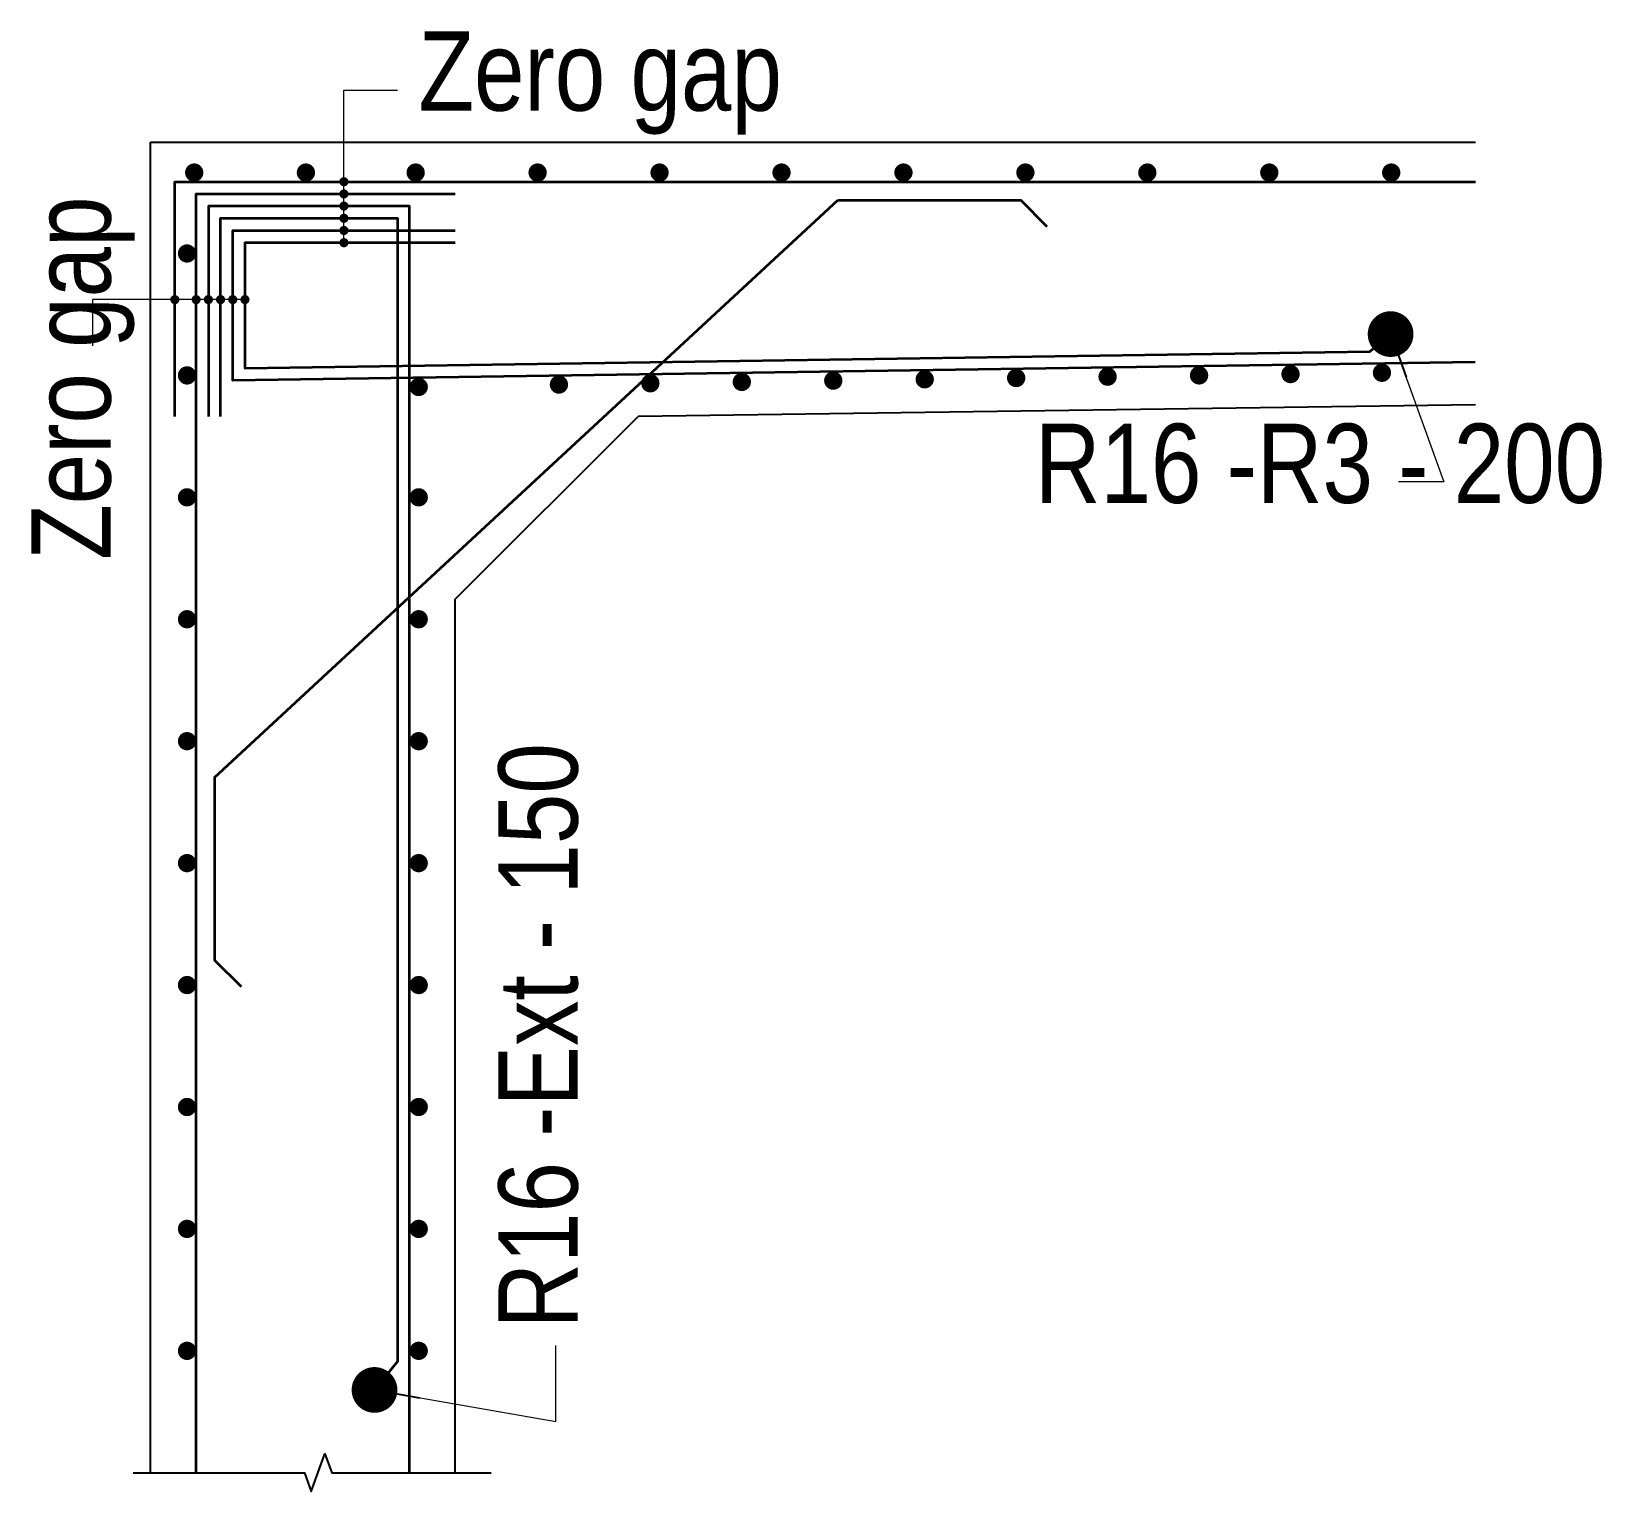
# Model space of a CAD drawing. Header units: millimetres. Extents: x -44822 to 222670, y -173707 to 25116.
# Drawn here: x 220094 to 222670, y 9014 to 11410 of the extents above; entities that cross this region are included whole.
import ezdxf

# ---------------------------------------------------------------- set-up
doc = ezdxf.new("R2010")
doc.units = ezdxf.units.MM
doc.header["$LTSCALE"] = 5
doc.layers.add('Abutment W Line', color=200, linetype='Continuous')
for name, color, linetype, lineweight in [('Dimision', 4, 'Continuous', 13), ('Rod', 12, 'Continuous', 35), ('Rod -2', 5, 'Continuous', 35), ('Text', 7, 'Continuous', 0)]:
    doc.layers.add(name, color=color, linetype=linetype, lineweight=lineweight)
doc.styles.get("Standard").update_dxf_attribs({"font": 'ARIALN.TTF'})
doc.dimstyles.new('ISO-25', dxfattribs={"dimtxt": 75, "dimasz": 45, "dimexe": 125, "dimexo": 75.625, "dimgap": 60, "dimtad": 1, "dimdec": 0, "dimtxsty": 'Standard', "dimblk": 'DOT', "dimcen": 52.5, "dimclrd": 256, "dimclre": 256, "dimclrt": 256, "dimadec": 0, "dimazin": 0, "dimtfac": 1, "dimtdec": 0, "dimtix": 1, "dimtmove": 0, "dimatfit": 3, "dimldrblk": 'DOT', "dimfxl": 1, "dimlwd": -1, "dimarcsym": 0})

# ---------------------------------------------------------------- blocks, each defined once
blk = doc.blocks.new('_Dot')
at = {"color": 0, "linetype": 'ByBlock', "lineweight": -2}
blk.add_line((-0.5, 0), (-1, 0), dxfattribs=at)
at = {"color": 0, "linetype": 'ByBlock', "const_width": 0.5}
blk.add_lwpolyline([(-0.25, 0, 1), (0.25, 0, 1)], format="xyb", close=True, dxfattribs=at)
blk = doc.blocks.new('rod')
at = {"layer": 'Rod', "ltscale": 10, "const_width": 15}
blk.add_lwpolyline([(-7.5, 0, 1), (7.5, 0, 1)], format="xyb", close=True, dxfattribs=at)

msp = doc.modelspace()

# ---------------------------------------------------------------- linework, layer by layer
at = {"layer": 'Abutment W Line'}
for p, q in [((220289.4879530336, 9045.331720131278), (220289.4879530336, 11228.02870771777)), ((220289.4879530336, 11228.02870771777), (222462.6691105335, 11228.02870771777)), ((222462.6691105335, 10796.86113850194), (221089.4879530336, 10778.02870771777)), ((220789.4879530336, 10478.02870771777), (221089.4879530336, 10778.02870771777)), ((220789.4879530336, 9045.331720131264), (220789.4879530336, 10478.02870771777))]:
    msp.add_line(p, q, dxfattribs=at)
msp.add_lwpolyline([(220261.2740479592, 9045.331720131278), (220541.9879530377, 9045.331720131271), (220553.2379530335, 9014.422599162292), (220575.7379530335, 9076.24084110012), (220586.9879530377, 9045.331720131271), (220848.3735811926, 9045.331720131264)], dxfattribs=at)
at = {"layer": 'Rod -2'}
for p, q in [((220394.4879530336, 10186.01974437033), (221417.0779766245, 11133.02870771777)), ((221760.4558288297, 11088.9531326163), (221717.0779766245, 11133.02870771777)), ((220438.5635281351, 9842.641892165153), (220394.4879530336, 9886.019744370325))]:
    msp.add_line(p, q, dxfattribs=at)
for points in [[(220329.4879530336, 10778.02870771777), (220329.4879530336, 11163.02870771777), (222462.6691105335, 11163.02870771777)], [(220364.4879530336, 9045.331720131278), (220364.4879530336, 11143.02870771777), (220789.4879530336, 11143.02870771777)], [(221417.0779766245, 11133.02870771777), (221717.0779766245, 11133.02870771777)], [(220714.4879530336, 9045.331720131264), (220714.4879530336, 11123.02870771777), (220384.4879530336, 11123.02870771777), (220384.4879530336, 10778.02870771777)], [(220404.4879530336, 10778.02870771777), (220404.4879530336, 11103.02870771777), (220694.4879530336, 11103.02870771777), (220694.4879530336, 9228.028707717767), (220637.2869575866, 9156.550939720666)], [(222461.9032945906, 10866.85527341736), (220424.4879530336, 10836.92893960881), (220424.4879530336, 11083.02870771777), (220789.4879530336, 11083.02870771777)], [(220789.4879530336, 11063.02870771777), (220444.4879530336, 11063.02870771777), (220444.4879530336, 10857.24086575206), (222289.4379476363, 10884.3746972679), (222337.5342961532, 10924.9496850535)], [(220394.4879530336, 10186.01974437033), (220394.4879530336, 9886.019744370325)]]:
    msp.add_lwpolyline(points, dxfattribs=at)
at = {"layer": 'Text', "ltscale": 5}
for points in [[(220606.8424350064, 11063.02870771777), (220606.8424350064, 11313.30755051121), (220694.9352682586, 11313.30755051121)], [(220444.4879530336, 10969.65337078961), (220194.2091102401, 10969.65337078961), (220194.2091102401, 10894.00216161705)]]:
    msp.add_lwpolyline(points, dxfattribs=at)
at = {"layer": 'Text', "ltscale": 5, "const_width": 7.5}
for points in [[(220603.0924350064, 11163.02870771777, 1), (220610.5924350064, 11163.02870771777, 1)], [(220603.0924350064, 11143.02870771777, 1), (220610.5924350064, 11143.02870771777, 1)], [(220603.0924350064, 11123.02870771777, 1), (220610.5924350064, 11123.02870771777, 1)], [(220603.0924350064, 11103.02870771777, 1), (220610.5924350064, 11103.02870771777, 1)], [(220603.0924350064, 11083.02870771777, 1), (220610.5924350064, 11083.02870771777, 1)], [(220603.0924350064, 11063.02870771777, 1), (220610.5924350064, 11063.02870771777, 1)], [(220329.4879530336, 10965.90337078961, 1), (220329.4879530336, 10973.40337078961, 1)], [(220364.4879530336, 10965.90337078961, 1), (220364.4879530336, 10973.40337078961, 1)], [(220384.4879530336, 10965.90337078961, 1), (220384.4879530336, 10973.40337078961, 1)], [(220404.4879530336, 10965.90337078961, 1), (220404.4879530336, 10973.40337078961, 1)], [(220424.4879530336, 10965.90337078961, 1), (220424.4879530336, 10973.40337078961, 1)], [(220444.4879530336, 10965.90337078961, 1), (220444.4879530336, 10973.40337078961, 1)]]:
    msp.add_lwpolyline(points, format="xyb", close=True, dxfattribs=at)

# ---------------------------------------------------------------- block references
at = {"layer": 'Text'}
for p in [(220361.2972571056, 11178.02870771777), (220544.4879530336, 11178.02870771777), (220724.4879530336, 11178.02870771777), (220924.4879530336, 11178.02870771777), (221124.4879530336, 11178.02870771777), (221324.4879530336, 11178.02870771777), (221524.4879530336, 11178.02870771777), (221724.4879530336, 11178.02870771777), (221924.4879530336, 11178.02870771777), (222124.4879530336, 11178.02870771777), (222324.4879530336, 11178.02870771777)]:
    msp.add_blockref('rod', p, dxfattribs=at)
for p, rotation in [((220349.4879530336, 11045.33172013128), 90), ((220349.4879530336, 10845.33172013128), 90), ((220959.4263015399, 10830.31339587342), 180.8213675205326), ((221109.4108886665, 10832.46365736241), 180.8213675205326), ((221259.395475793, 10834.61391885141), 180.8213675205326), ((221409.3800629196, 10836.7641803404), 180.8213675205326), ((221559.3646500462, 10838.9144418294), 180.8213675205326), ((221709.3492371728, 10841.0647033184), 180.8213675205326), ((221859.3338242993, 10843.21496480739), 180.8213675205326), ((222009.3184114259, 10845.36522629638), 180.8213675205326), ((222159.3029985525, 10847.51548778538), 180.8213675205326), ((222309.2875856791, 10849.66574927437), 180.8213675205326), ((220729.4879530336, 10826.33081397192), 90), ((220349.4879530336, 10645.33172013128), 90), ((220729.4879530336, 10645.33172013126), 90), ((220349.4879530336, 10445.33172013128), 90), ((220729.4879530336, 10445.33172013126), 90), ((220349.4879530336, 10245.33172013128), 90), ((220729.4879530336, 10245.33172013126), 90), ((220349.4879530336, 10045.33172013128), 90), ((220729.4879530336, 10045.33172013126), 90), ((220349.4879530336, 9845.331720131278), 90), ((220729.4879530336, 9845.331720131264), 90), ((220349.4879530336, 9645.331720131278), 90), ((220729.4879530336, 9645.331720131264), 90), ((220349.4879530336, 9445.331720131278), 90), ((220729.4879530336, 9445.331720131264), 90), ((220349.4879530336, 9245.331720131278), 90), ((220729.4879530336, 9245.331720131264), 90)]:
    msp.add_blockref('rod', p, dxfattribs=dict(at, rotation=rotation))

# ---------------------------------------------------------------- texts
for s, p in [('Zero gap ', (220729.2306495971, 11279.6118259118)), ('R16 -R3 - 200', (221740.1963568854, 10636.13575863641))]:
    msp.add_text(s, height=130, dxfattribs=at).set_placement(p)
for s, p in [('Zero gap ', (220224.2576143799, 10542.91816529895)), ('R16 -Ext - 150', (220990.1953281747, 9282.034964932765))]:
    msp.add_text(s, height=130, rotation=90, dxfattribs=at).set_placement(p)

# ---------------------------------------------------------------- leaders
at = {"layer": 'Dimision'}
for points in [[(222323.484944544, 10913.09738674987), (222410.5490123106, 10670.59208249151), (222336.1695703408, 10670.59208249151)], [(220656.9976382738, 9181.181200963805), (220954.5825468455, 9129.48068938313), (220954.5825468455, 9253.814978018538)]]:
    msp.add_leader(points, dimstyle='ISO-25', override={"dimasz": 75, "dimtad": 0}, dxfattribs=at)

doc.saveas('drawing.dxf')
